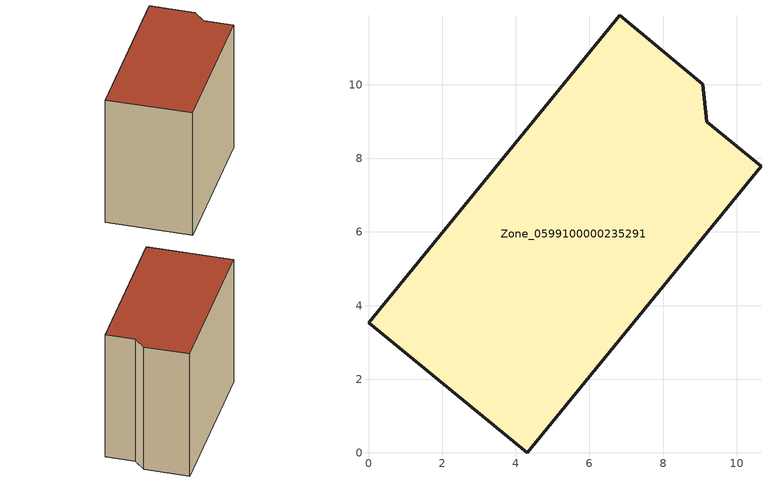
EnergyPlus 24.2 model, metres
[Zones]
Zone_0599100000235291
 floor ground (C_G): 0,3.54 6.82,11.89 9.08,10.02 9.18,8.99 10.66,7.78 4.31,0 z0
 wall outside (C_F): 4.31,0 10.66,7.78 9.18,8.99 9.08,10.02 6.82,11.89 0,3.54 4.31,0 z0:9.01
 roof outside (C_R): 6.82,11.89 0,3.54 4.31,0 10.66,7.78 9.18,8.99 9.08,10.02 z9.01
[BUILDING]
Pand.0599100000235291: North Axis=0; Terrain=City; Loads Convergence Tolerance Value=0.04; Temperature Convergence Tolerance Value=0.4; Solar Distribution=FullExterior; Maximum Number of Warmup Days=25; Minimum Number of Warmup Days=1
[Site:Location]
Rotterdam.The.Hague.AP_ZH_NLD Design_Conditions: Latitude=51.96; Longitude=4.45; Time Zone=1; Elevation=-4.5
[SITE:GROUNDTEMPERATURE:BUILDINGSURFACE]
18, 18, 18, 18, 18, 18, 18, 18, 18, 18, 18, 18
[MATERIAL] Thermal Absorptance=0.9; Solar Absorptance=0.7; Visible Absorptance=0.7
Name | Roughness | Thickness | Conductivity | Density | Specific Heat
G.TI.1946 | MediumSmooth | 0.15 | 1 | 540 | 1210
F.TI.1946 | Rough | 0.3 | 0.857143 | 1920 | 840
R.TI.1946 | MediumRough | 0.2 | 0.1 | 1500 | 1000
[CONSTRUCTION]
C_G: G.TI.1946
C_F: F.TI.1946
C_R: R.TI.1946
[ZONE]
Zone_0599100000235291: Type=1; Multiplier=1; Ceiling Height=Autocalculate; Volume=Autocalculate; Floor Area=autocalculate; Part of Total Floor Area=Yes
[ZONEINFILTRATION:DESIGNFLOWRATE]
Infil_Zone_0599100000235291: Zone or ZoneList or Space or SpaceList=Zone_0599100000235291; Schedule=AlwaysOn; Design Flow Rate Calculation Method=Flow/Area; Flow Rate per Floor Area=0.003; Constant Term Coefficient=1; Temperature Term Coefficient=0; Velocity Term Coefficient=0; Velocity Squared Term Coefficient=0
[HVACTEMPLATE:ZONE:IDEALLOADSAIRSYSTEM]
Zone_0599100000235291: Maximum Heating Supply Air Temperature=50; Minimum Cooling Supply Air Temperature=13; Maximum Heating Supply Air Humidity Ratio=0.0156; Minimum Cooling Supply Air Humidity Ratio=0.0077; Heating Limit=NoLimit; Cooling Limit=NoLimit; Dehumidification Control Type=ConstantSensibleHeatRatio; Cooling Sensible Heat Ratio=0.7; Dehumidification Setpoint=60; Humidification Control Type=None; Humidification Setpoint=30; Outdoor Air Method=None; Outdoor Air Flow Rate per Person=0.00944; Outdoor Air Flow Rate per Zone Floor Area=0; Outdoor Air Flow Rate per Zone=0; Demand Controlled Ventilation Type=None; Outdoor Air Economizer Type=NoEconomizer; Heat Recovery Type=None; Sensible Heat Recovery Effectiveness=0.7; Latent Heat Recovery Effectiveness=0.65
[ZONECONTROL:THERMOSTAT]
ThermostatControl_Zone_0599100000235291: Zone or ZoneList=Zone_0599100000235291; Control Type Schedule=DualSetpointControlType; Control 1=Thermostat_Zone_0599100000235291; Temperature Difference Between Cutout And Setpoint=0
[THERMOSTATSETPOINT:DUALSETPOINT]
Thermostat_Zone_0599100000235291: Heating Setpoint Temperature Schedule=HeatingSetpoint_Zone_0599100000235291; Cooling Setpoint Temperature Schedule=CoolingSetpoint_Zone_0599100000235291
[SCHEDULE:COMPACT]
HeatingSetpoint_Zone_0599100000235291: Through: 12/31, For: AllDays, Until: 24:00, 21
CoolingSetpoint_Zone_0599100000235291: Through: 12/31, For: AllDays, Until: 24:00, 24
DualSetpointControlType: Through: 12/31, For: AllDays, Until: 24:00, 4
AlwaysOn: Through: 12/31, For: AllDays, Until: 24:00, 1
